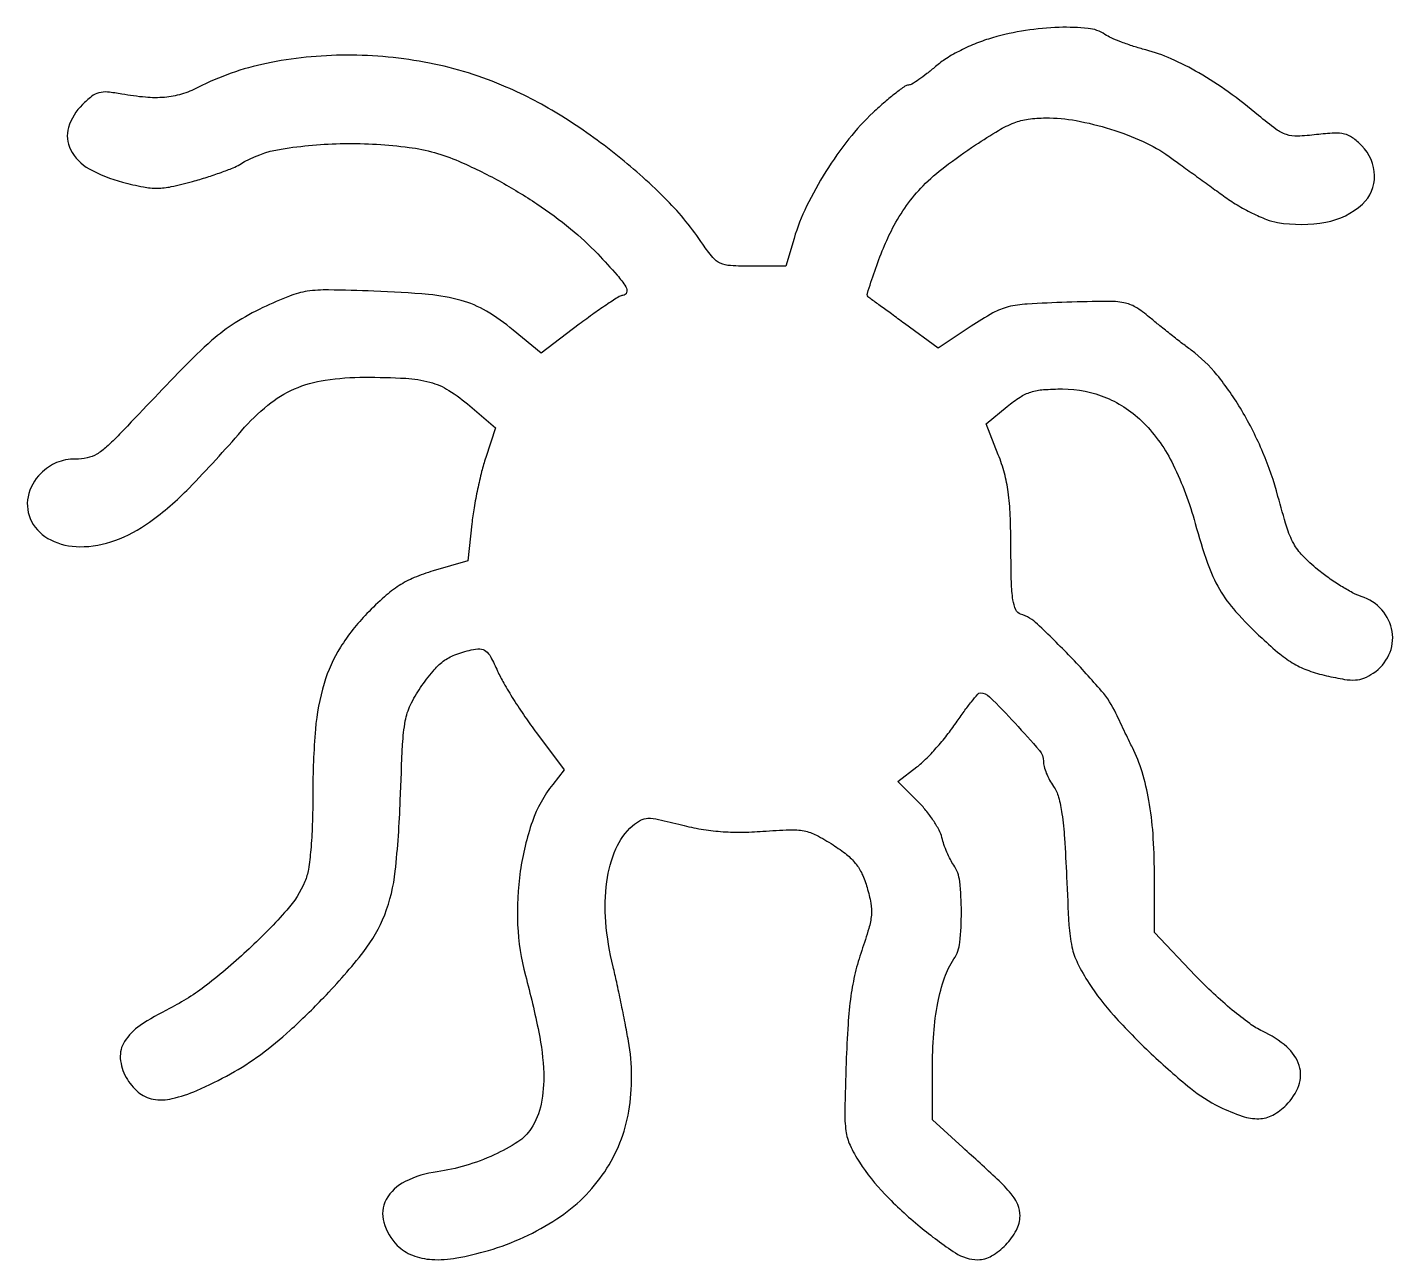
# Model space of a CAD drawing. Extents: x 0 to 234, y 0 to 211.
import ezdxf

# ---------------------------------------------------------------- set-up
doc = ezdxf.new("R2010")
doc.units = 0

msp = doc.modelspace()

# ---------------------------------------------------------------- linework, layer by layer
msp.add_lwpolyline([(165.312454, 209.087185, 0.024797), (162.580181, 208.156652, 0.022199), (159.848126, 206.929293, 0.023087), (157.395838, 205.548615, 0.040418), (155.527657, 204.158427, -0.012857), (154.076375, 202.94882, -0.016992), (152.690987, 201.927788, -0.014436), (151.500978, 201.161199, -0.136694), (150.922363, 201, 0.157546), (150.313159, 200.80316, 0.009219), (148.733266, 199.618285, 0.013224), (146.885462, 198.098289, 0.009302), (144.885672, 196.29629, 0.037434), (140.729487, 191.780371, 0.026965), (136.775047, 186.184522, 0.02714), (133.483613, 180.258677, 0.040758), (131.338945, 174.75), (129.922519, 170), (124.094146, 170, -0.013492), (120.457613, 170.098146, -0.092314), (118.723595, 170.518945, -0.114305), (117.426238, 171.504791, -0.025425), (115.745714, 173.75, 0.046667), (109.586652, 181.289536, 0.029507), (101.145463, 188.898164, 0.028977), (91.603094, 195.662208, 0.037265), (82.088541, 200.666524, 0.054143), (68.947346, 204.753554, 0.048859), (54.766711, 206.11486, 0.050351), (41.058312, 204.704052, 0.068156), (29.32846, 200.564343, -0.046939), (26.530329, 199.441648, -0.050838), (23.645868, 198.898364, -0.043698), (20.360958, 198.907439, -0.023109), (16.321, 199.461569, 0.022398), (13.902479, 199.7968, 0.088606), (12.412046, 199.6716, 0.09936), (11.14676, 199.046879, 0.032187), (9.571, 197.661909, 0.121736), (7.213246, 193.756241, 0.196992), (7.550121, 189.945294, 0.147587), (10.726016, 186.671558, 0.063347), (16.435693, 184.384518, 0.014901), (20.020766, 183.565267, 0.05139), (22.391613, 183.346128, 0.05053), (24.777816, 183.613287, 0.014068), (28.435693, 184.510777, 0.009413), (30.904054, 185.240828, 0.009847), (33.30611, 186.053097, 0.009569), (35.351124, 186.834342, 0.042314), (36.5, 187.415952, -0.099022), (43.59598, 190.052985, -0.035951), (54.343756, 190.985378, -0.036209), (65.468338, 190.342519, -0.070903), (74, 187.965879, -0.02168), (80.872171, 184.590097, -0.022307), (87.359216, 180.661218, -0.023462), (93.107733, 176.416076, -0.033449), (97.75, 172.092457, -0.006828), (101.078738, 168.449767, -0.045384), (102.538935, 166.472242, -0.203165), (102.682442, 165.485716, -0.340955), (102.052958, 165, 0.141379), (101.443686, 164.82421, 0.005555), (99.468435, 163.550031, 0.009466), (97.151919, 161.955188, 0.006507), (94.584471, 160.063936), (88.063026, 155.127871), (83.281513, 159.083278, 0.038867), (78.698152, 162.310131, 0.066017), (74.392767, 164.150202, 0.047006), (68.816523, 165.153993, 0.011391), (59.458173, 165.72914, 0.005193), (51.658888, 165.949253, 0.041316), (48.064382, 165.716164, 0.058012), (45.03954, 164.90101, 0.015489), (40.458173, 162.909246, 0.030808), (35.717715, 160.303035, 0.039881), (31.750524, 157.324607, 0.019827), (26.635932, 152.430623, 0.002438), (15.947175, 141.25, -0.018363), (13.728109, 139.072082, -0.056441), (12.025635, 137.839743, -0.074885), (10.378129, 137.211516, -0.053754), (8.416358, 137, 0.044091), (6.707991, 136.84906, 0.053629), (5.16639, 136.400077, 0.053834), (3.760216, 135.635298, 0.044957), (2.454545, 134.545455, 0.145628), (0.286975, 130.541428, 0.175906), (0.885498, 126.333697, 0.157248), (4.165523, 123.157559, 0.114842), (9.138821, 122, 0.088392), (15.154937, 123.071926, 0.067446), (21.076085, 126.209987, 0.044713), (27.851029, 132.049698, 0.014386), (36.818006, 141.845272, -0.042698), (41.316625, 146.233329, -0.06944), (45.861372, 149.01321, -0.066591), (51.131375, 150.513298, -0.036097), (57.864102, 151, -0.012469), (64.909786, 150.824267, -0.053959), (69.036826, 150.168043, -0.07365), (72.274676, 148.751009, -0.036773), (75.888872, 146.098744), (80.277744, 142.352286), (78.587985, 137.264899, 0.018694), (77.889824, 134.86678, 0.009697), (77.189229, 131.82701, 0.009628), (76.589491, 128.672387, 0.014441), (76.199113, 125.896929), (75.5, 119.616346), (69.587745, 117.862587, 0.027122), (66.357708, 116.710571, 0.043863), (63.777559, 115.352551, 0.039198), (61.282072, 113.453433, 0.017123), (58.273286, 110.575829, 0.053524), (53.73654, 104.808007, 0.066997), (50.927299, 98.613296, 0.052734), (49.449549, 90.785512, 0.020307), (49, 79.721064, -0.007973), (48.91576, 74.438636, -0.014521), (48.653028, 70.132026, -0.016897), (48.237097, 66.788485, -0.060223), (47.646493, 64.717881, -0.082823), (44.554276, 59.823034, -0.022131), (38.098153, 53.204094, -0.023262), (30.792207, 46.961436, -0.049306), (24.5, 42.99871, 0.031355), (19.435791, 40.057372, 0.105323), (16.775435, 37.32501, 0.161947), (16.070231, 34.456556, 0.108277), (17.063953, 31.195129, 0.088478), (19.123055, 28.689888, 0.131835), (21.670804, 27.47743, 0.104718), (24.9283, 27.564283, 0.042557), (29.160602, 28.96867, 0.025883), (34.926966, 31.805594, 0.030771), (40.031558, 35.080977, 0.027584), (45.118311, 39.25505, 0.015307), (50.866292, 44.861447, 0.025684), (57.717908, 52.738353, 0.073641), (61.296499, 59.024555, 0.066065), (63.104767, 66.459902, 0.01783), (63.96694, 78.587362, -0.003291), (64.368897, 88.1751, -0.032222), (64.825173, 92.199177, -0.067299), (65.706301, 94.933672, -0.040047), (67.427421, 97.897131, -0.020263), (69.570213, 100.734995, -0.061221), (71.321074, 102.403264, -0.069501), (73.295041, 103.482103, -0.031855), (76.105849, 104.34454, -0.061179), (77.604799, 104.512849, -0.168057), (78.593355, 104.159382, -0.10304), (79.440162, 103.131371, -0.015767), (80.605157, 100.732872, 0.025948), (81.657437, 98.67413, 0.009603), (83.342382, 95.886027, 0.009487), (85.300987, 92.908124, 0.011284), (87.264472, 90.177008), (92.030329, 83.854015), (90.055961, 81.344014, 0.082761), (86.565014, 74.974658, 0.048577), (84.501212, 66.510042, 0.046538), (84.0489, 57.298509, 0.054478), (85.380114, 48.653907, -0.015146), (87.664821, 38.955237, -0.041109), (88.501856, 31.947972, -0.059498), (88.065404, 26.64631, -0.093555), (86.343495, 22.428096, -0.106076), (84.099211, 20.184232, -0.03587), (80.026586, 17.947523, -0.034663), (75.158471, 16.108337, -0.039282), (70.281305, 15.051444, 0.079602), (64.816205, 13.398254, 0.156649), (61.570374, 10.292238, 0.195609), (61.139281, 6.399541, 0.128031), (63.454545, 2.454545, 0.1036), (66.051399, 0.75712, 0.079587), (69.370857, 0.036988, 0.058841), (73.620833, 0.304034, 0.026471), (79.068499, 1.598138, 0.072837), (90.763927, 6.984242, 0.101413), (98.941857, 15.06027, 0.105969), (103.056966, 25.411745, 0.085789), (103.009931, 37.391541, 0.004236), (102.428236, 40.524878, 0.002907), (101.71758, 44.069916, 0.00293), (100.993333, 47.475956, 0.005946), (100.376235, 50.144345, -0.038531), (99.121508, 57.815163, -0.055674), (99.300803, 64.677801, -0.066466), (100.856511, 70.297015, -0.110633), (103.71069, 74.268068, -0.060284), (105.072034, 75.213082, -0.11838), (106.341923, 75.538312, -0.059657), (108.146338, 75.34976, -0.006943), (112.098706, 74.394368, 0.020635), (115.460418, 73.678553, 0.022835), (118.758101, 73.271312, 0.021878), (122.200342, 73.156097, 0.016271), (126, 73.318936, -0.010383), (130.583655, 73.569469, -0.056434), (133.059775, 73.373674, -0.071883), (135.154126, 72.644175, -0.022913), (138.018626, 70.986863, -0.025584), (140.341707, 69.323171, -0.056409), (141.883024, 67.782026, -0.061222), (142.964977, 66.019148, -0.035281), (143.838062, 63.682885, -0.027341), (144.474436, 60.994558, -0.065908), (144.568546, 58.956605, -0.051072), (144.134854, 56.671181, -0.011413), (142.913128, 52.888658, 0.02576), (141.813356, 49.117126, 0.023477), (141.066841, 45.134154, 0.018282), (140.571237, 40.281204, 0.007607), (140.242054, 33.702782, 0.003778), (140.017319, 25.451506, 0.038373), (140.212653, 22.0304, 0.075727), (140.926276, 19.593801, 0.035124), (142.529353, 16.702782, 0.047035), (146.87526, 11.223066, 0.0293), (152.892151, 5.643561, 0.026457), (158.953929, 1.16589, 0.146137), (162.795455, 0.006589, 0.134399), (165.139273, 0.640968, 0.068488), (167.552203, 2.545903, 0.067937), (169.383497, 5.057141, 0.124237), (170, 7.5, 0.097992), (169.617561, 9.432637, 0.076629), (168.508843, 11.266918, 0.031332), (166.103936, 13.800838, 0.00346), (160.206544, 19.206835), (155, 23.913671), (155, 32.590816, -0.018815), (155.230807, 38.722367, -0.029377), (155.936386, 43.956831, -0.034698), (157.08701, 48.245979, -0.064249), (158.684712, 51.472506, 0.121767), (159.70285, 54.298851, 0.026414), (159.967249, 59.519336, 0.026318), (159.680937, 64.735406, 0.123879), (158.649195, 67.527494, -0.032048), (158.083633, 68.478767, -0.016924), (157.500297, 69.722788, -0.016773), (156.98724, 71.041339, -0.024808), (156.634929, 72.230933, 0.063185), (156.144052, 73.51736, 0.024003), (155.156649, 75.169365, 0.023315), (153.89866, 76.88266, 0.026364), (152.534156, 78.399178), (149.096844, 81.836489), (152.360477, 84.325783, 0.033971), (153.853577, 85.634061, 0.014456), (155.675315, 87.572183, 0.014225), (157.506819, 89.759483, 0.018119), (159.062055, 91.881753, -0.008401), (160.429021, 93.825223, -0.01265), (161.690836, 95.467668, -0.007475), (162.789387, 96.784341, -0.208651), (163.183345, 96.974215, -0.209447), (164.808466, 96.334132, -0.008978), (169.164973, 91.793507, -0.009761), (173.322285, 87.122057, -0.178797), (174, 85.28743, 0.067415), (174.11893, 84.409365, 0.027696), (174.503017, 83.268065, 0.026786), (175.056951, 82.07152, 0.030982), (175.712398, 81.000221, -0.085616), (176.582134, 79.153731, -0.031271), (177.177522, 76.316673, -0.020118), (177.617156, 72.109058, -0.005625), (177.965271, 65.500377, 0.004525), (178.381567, 57.251847, 0.037191), (178.88333, 53.52485, 0.063689), (179.853944, 50.740095, 0.02699), (181.810925, 47.294648, 0.041994), (186.034768, 41.789535, 0.01868), (192.444627, 35.254766, 0.018114), (199.145027, 29.360631, 0.058668), (204.130364, 26.178938, 0.029888), (208.034726, 24.569087, 0.089101), (210.881433, 24.128383, 0.117001), (213.244665, 24.749676, 0.073978), (215.545455, 26.454545, 0.108597), (217.693373, 29.812598, 0.167125), (217.766891, 33.228793, 0.139006), (215.647281, 36.422649, 0.067411), (211.497341, 39.106254, -0.047736), (209.30677, 40.403929, -0.015367), (206.322767, 42.724312, -0.014965), (203.096699, 45.562919, -0.014891), (200.040688, 48.594016), (193, 56.006029), (192.989176, 66.253014, 0.017079), (192.755865, 72.876199, 0.026167), (192.058835, 78.575801, 0.030162), (190.891663, 83.465428, 0.042439), (189.231578, 87.62836, -0.003304), (188.74746, 88.611234, -0.000972), (188.017771, 90.125206, -0.000976), (187.203659, 91.831309, -0.001049), (186.415682, 93.5, 0.067543), (183.958485, 97.300401, 0.014198), (178.626644, 103.172304, 0.011734), (172.993823, 108.763657, 0.113097), (170.106812, 110.466867, -0.216296), (169.270282, 111.221229, -0.066239), (168.790609, 112.897625, -0.030361), (168.532667, 115.900062, -0.004964), (168.444674, 121.738809, 0.008577), (168.318432, 127.40048, 0.023592), (167.972951, 131.378884, 0.031267), (167.331722, 134.603218, 0.030368), (166.2889, 137.754865), (164.188451, 143.009729), (167.822069, 146.004865, -0.029237), (170.005619, 147.599989, -0.066675), (171.849171, 148.466331, -0.058363), (174.004181, 148.879794, -0.018243), (177.297669, 149, -0.099577), (184.796554, 147.491609, -0.099182), (191.141033, 143.200146, -0.081894), (196.216028, 136.014788, -0.046201), (199.976255, 126, 0.016387), (202.083026, 119.180086, 0.048528), (204.120404, 114.730254, 0.051967), (206.896347, 110.924471, 0.020981), (211.404681, 106.33043, 0.016801), (214.444933, 103.667907, 0.039797), (216.916345, 101.954871, 0.046037), (219.396548, 100.803721, 0.030603), (222.410872, 99.932532, 0.012272), (225.542418, 99.312004, 0.056284), (227.388862, 99.203626, 0.083486), (228.843144, 99.529451, 0.0483), (230.43393, 100.364753, 0.140339), (233.122053, 103.480192, 0.148222), (233.680111, 107.476562, 0.144602), (231.92256, 111.183168, 0.131961), (228.374017, 113.5, -0.043739), (226.8977, 114.130147, -0.015801), (224.919179, 115.26941, -0.015531), (222.819675, 116.660314, -0.017831), (220.907764, 118.11927, -0.028898), (218.352588, 120.477152, -0.06793), (216.821962, 122.567203, -0.049362), (215.643163, 125.372457, -0.009764), (214.136479, 130.61927, 0.03498), (211.559465, 138.141789, 0.033865), (207.935622, 145.317, 0.035887), (203.702695, 151.410609, 0.064006), (199.302496, 155.627167, -0.005013), (197.601122, 156.910591, -0.003088), (195.623642, 158.453192, -0.003096), (193.687228, 160.002665, -0.005543), (192.118414, 161.303082, 0.038873), (189.77735, 162.993921, 0.092768), (187.780258, 163.752003, 0.047667), (184.938036, 163.98708, 0.004632), (178.027311, 163.834983, 0.006432), (171.211311, 163.533975, 0.047167), (167.988039, 163.042661, 0.066171), (165.366217, 162.002528, 0.019167), (161.643266, 159.729407), (155.968737, 155.958814), (150.234369, 160.189105, 0.000365), (148.011338, 161.826547, 0.000559), (146.081757, 163.242343, 0.000184), (144.409905, 164.465214, 0.015708), (144.150335, 164.642696, -0.33836), (143.894966, 165.342426, -0.006808), (145.141288, 169.15154, -0.015348), (146.630146, 173.100736, -0.021867), (148.209519, 176.5, -0.035102), (150.605804, 180.418554, -0.041033), (153.417392, 183.749519, -0.034324), (157.138612, 187.00742, -0.015703), (162.398225, 190.755045, -0.011755), (166.333472, 193.245183, -0.043336), (168.975916, 194.534841, -0.057464), (171.397456, 195.159941, -0.033329), (174.398225, 195.373934, -0.046433), (179.617296, 194.912203, -0.030439), (185.482467, 193.46508, -0.030553), (191.085539, 191.331424, -0.04939), (195.5, 188.782525, -0.000838), (197.408149, 187.408693, -0.000388), (199.884615, 185.616447, -0.000384), (202.484326, 183.728888, -0.000534), (204.809326, 182.034259, 0.023553), (207.132475, 180.499513, 0.020021), (209.71693, 179.098742, 0.020506), (212.177261, 178.012879, 0.051862), (214.059326, 177.489977, 0.086566), (222.334768, 177.534117, 0.14104), (228.588554, 180.619065, 0.21776), (230.671737, 185.498963, 0.192331), (228.476442, 190.614467, 0.038038), (226.87962, 191.985205, 0.098651), (225.511614, 192.623654, 0.074541), (223.780279, 192.781962, 0.015449), (220.726442, 192.510934, -0.020363), (217.474911, 192.254531, -0.089657), (215.578164, 192.523493, -0.079967), (213.790926, 193.45234, -0.014289), (210.827276, 195.788088, 0.018232), (205.635593, 199.813881, 0.024097), (200.613702, 203.067829, 0.026881), (195.864434, 205.498249, 0.041084), (191.5, 207.02803, -0.013603), (189.441084, 207.625014, -0.013062), (187.389326, 208.340511, -0.013106), (185.614533, 209.065633, -0.045195), (184.527494, 209.665723, 0.124978), (181.667631, 210.696936, 0.031887), (176.705631, 210.863982, 0.031202), (170.96122, 210.331199, 0.03096)], format="xyb", close=True)

doc.saveas('drawing.dxf')
